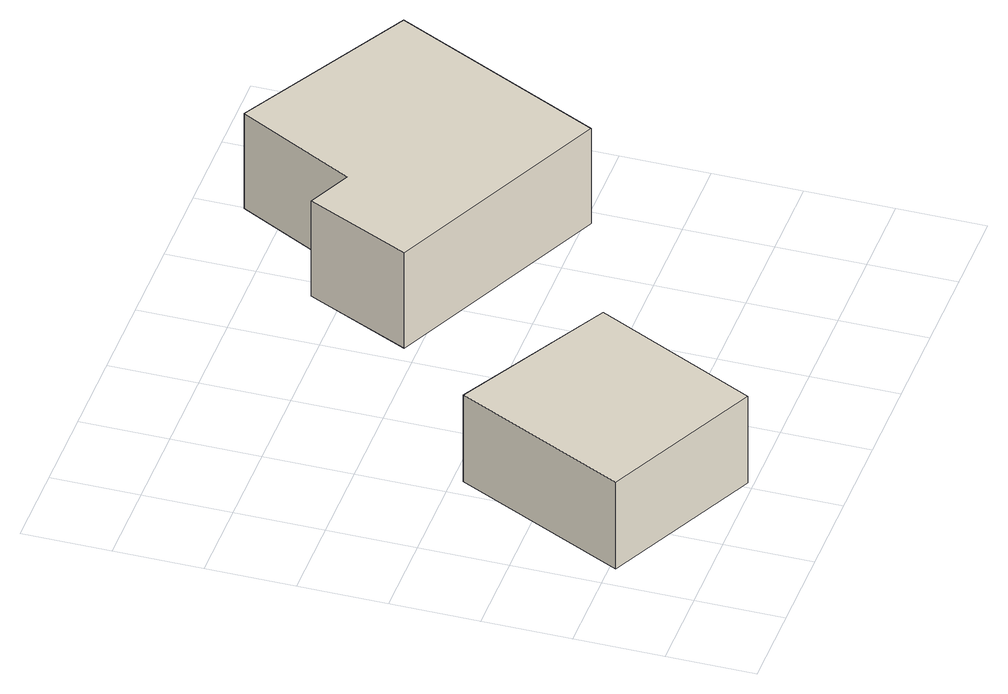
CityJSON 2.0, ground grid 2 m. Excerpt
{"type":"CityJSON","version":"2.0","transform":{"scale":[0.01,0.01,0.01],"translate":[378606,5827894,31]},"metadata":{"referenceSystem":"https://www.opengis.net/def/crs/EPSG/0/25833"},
"CityObjects":{
"building1":{"type":"Building","attributes":{"Gemeindeschluessel":"11000005","BezugspunktDach":"2200","function":"31001_1312","measuredHeight":2.26,"storeysAboveGround":1},"address":[{"country":"Germany","locality":"Berlin","thoroughfareNumber":"84 (31)","thoroughfareName":"Niederneuendorfer Allee"}],"geometry":[{"type":"Solid","lod":"1","boundaries":[[[[0,1,2,3]],[[4,5,6,7]],[[4,7,3,2]],[[5,4,2,1]],[[6,5,1,0]],[[7,6,0,3]]]]}]},
"building2":{"type":"Building","attributes":{"Gemeindeschluessel":"11000005","BezugspunktDach":"2200","function":"31001_1312","measuredHeight":2.48,"storeysAboveGround":1},"address":[{"country":"Germany","locality":"Berlin","thoroughfareNumber":"84 (32)","thoroughfareName":"Niederneuendorfer Allee"}],"geometry":[{"type":"Solid","lod":"1","boundaries":[[[[8,9,10,11,12,13]],[[14,15,16,17,18,19]],[[14,19,13,12]],[[15,14,12,11]],[[16,15,11,10]],[[17,16,10,9]],[[18,17,9,8]],[[19,18,8,13]]]]}]}
},
"vertices":[
[417,13,298],[601,385,298],[245,577,298],[55,187,298],[245,577,72],[601,385,72],[417,13,72],[55,187,72],
[1140,580,339],[1377,1061,339],[975,1281,339],[832,1013,339],[731,1060,339],[619,822,339],[731,1060,91],[832,1013,91],[975,1281,91],[1377,1061,91],[1140,580,91],[619,822,91]
]}
